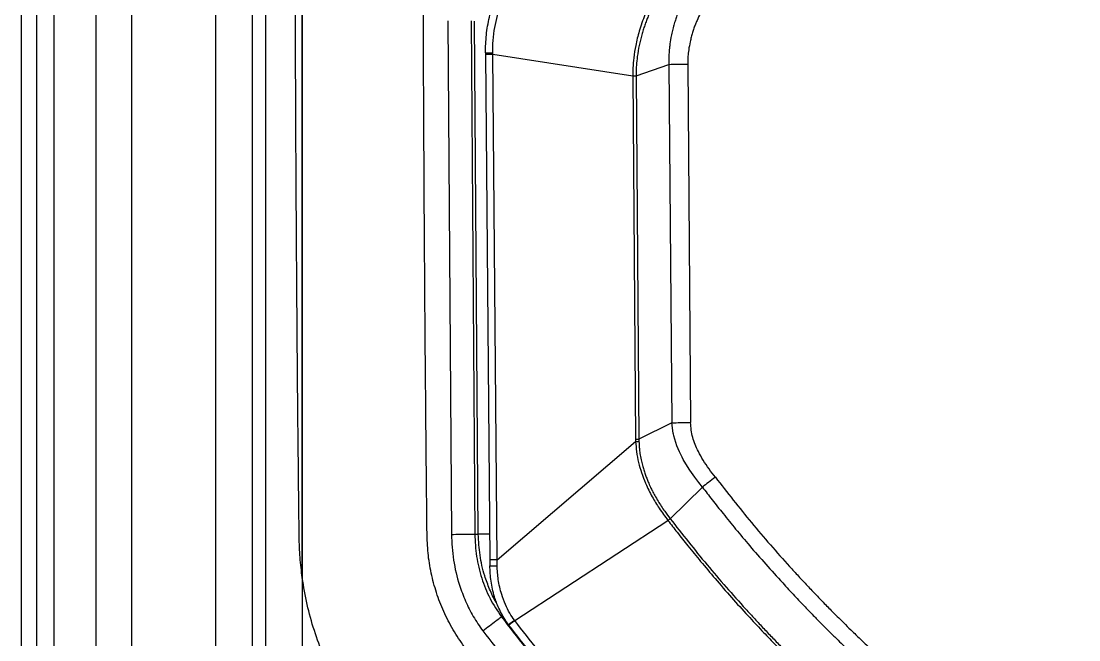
# Model space of a CAD drawing. Extents: x 943 to 1030, y 781 to 934.
# Drawn here: x 943.18 to 955.59, y 812.39 to 819.65 of the extents above; entities that cross this region are included whole.
import ezdxf

# ---------------------------------------------------------------- set-up
doc = ezdxf.new("R2010")
doc.units = 0
doc.header["$MEASUREMENT"] = 0
doc.layers.add('1', color=4, linetype='Continuous')

# ---------------------------------------------------------------- blocks, each defined once
blk = doc.blocks.new('AIRA')
at = {"layer": '1', "color": 4, "linetype": 'Continuous', "lineweight": 25}
blk.add_line((0, 84.142), (0, 3), dxfattribs=at)
at = {"layer": '1', "color": 3, "linetype": 'Continuous', "lineweight": 25}
for p, q in [((0.184, 3.417), (0.184, 83.725)), ((0.387, 3.694), (0.387, 83.448)), ((0.878, 82.815), (0.878, 4.327)), ((1.296, 82.306), (1.296, 4.836)), ((2.286, 5.071), (2.286, 34.393)), ((2.716, 5.071), (2.716, 34.393)), ((3.299, 9.951), (3.297, 18.023)), ((2.871, 5.071), (2.873, 17.484)), ((5.008, 16.486), (5.05, 10.461)), ((5.28, 16.487), (5.323, 10.464)), ((5.365, 10.463), (5.321, 16.484)), ((5.449, 16.111), (5.449, 16.097)), ((5.449, 16.097), (5.5, 10.164)), ((5.534, 16.096), (5.534, 16.11)), ((5.534, 16.096), (7.178, 15.841)), ((5.585, 10.164), (5.534, 16.096)), ((7.217, 15.843), (7.603, 15.977)), ((7.603, 15.977), (7.635, 11.771)), ((7.823, 15.979), (7.856, 11.775)), ((7.178, 15.843), (7.178, 15.841)), ((7.178, 15.841), (7.212, 11.577)), ((7.217, 15.843), (7.217, 15.841)), ((7.217, 15.841), (7.25, 11.577)), ((7.635, 11.771), (7.25, 11.577)), ((5.585, 10.164), (7.212, 11.551)), ((7.212, 11.577), (7.212, 11.551)), ((7.25, 11.577), (7.251, 11.552)), ((7.617, 10.645), (7.995, 11.016)), ((5.794, 9.449), (7.591, 10.624)), ((5.323, 10.464), (5.365, 10.463)), ((5.5, 10.164), (5.501, 10.094)), ((5.586, 10.092), (5.585, 10.164)), ((5.652, 9.507), (5.636, 9.495)), ((5.794, 9.449), (5.79, 9.454)), ((5.724, 9.397), (5.721, 9.402))]:
    blk.add_line(p, q, dxfattribs=at)
at = {"layer": '1', "color": 3, "linetype": 'Continuous', "lineweight": 25, "flags": 128}
for points in [[(3.297, 18.023), (3.299, 12.897), (3.299, 12.451), (3.3, 9.321), (3.3, 6.63), (3.3, 5.071)], [(7.995, 11.016), (7.954, 11.069), (7.906, 11.134), (7.849, 11.214), (7.801, 11.288), (7.77, 11.341), (7.756, 11.369), (7.741, 11.398), (7.726, 11.43), (7.712, 11.464), (7.697, 11.5), (7.684, 11.538), (7.661, 11.619), (7.656, 11.641), (7.654, 11.647), (7.654, 11.648), (7.654, 11.649), (7.654, 11.649), (7.654, 11.649), (7.654, 11.649), (7.654, 11.649), (7.654, 11.649), (7.654, 11.649), (7.654, 11.649), (7.654, 11.649), (7.654, 11.649), (7.635, 11.771)]]:
    blk.add_lwpolyline(points, dxfattribs=at)
at = {"layer": '1', "color": 3, "linetype": 'Continuous', "lineweight": 25}
for points, knots in [([(22.626, 14.093), (22.57, 14.202), (22.404, 14.532), (22.1, 15.067), (21.715, 15.699), (21.293, 16.335), (20.832, 16.973), (20.33, 17.61), (19.803, 18.226), (19.245, 18.826), (18.657, 19.407), (18.038, 19.968), (17.396, 20.502), (16.71, 21.026), (15.977, 21.535), (15.197, 22.025), (14.389, 22.48), (13.555, 22.899), (12.74, 23.264), (12.198, 23.469), (11.949, 23.563)], [0, 0, 0, 0, 0.025194, 0.075817, 0.126458, 0.177081, 0.232537, 0.288041, 0.343546, 0.399002, 0.456085, 0.513222, 0.570359, 0.627443, 0.690456, 0.753505, 0.816518, 0.880848, 0.945215, 1, 1, 1, 1]), ([(12.413, 23.451), (12.718, 23.325), (13.328, 23.072), (14.218, 22.636), (15.094, 22.154), (15.951, 21.623), (16.786, 21.045), (17.537, 20.465), (18.208, 19.896), (18.805, 19.345), (19.379, 18.77), (19.933, 18.166), (20.467, 17.534), (20.979, 16.873), (21.462, 16.191), (21.89, 15.529), (22.268, 14.892), (22.601, 14.282), (22.914, 13.661), (23.104, 13.237), (23.199, 13.026)], [0, 0, 0, 0, 0.064413, 0.128867, 0.19328, 0.259251, 0.325267, 0.391239, 0.443947, 0.496701, 0.549455, 0.602164, 0.656412, 0.71071, 0.765008, 0.819257, 0.864328, 0.909399, 0.9547, 1, 1, 1, 1]), ([(4.764, 10.45), (4.763, 10.54), (4.761, 10.732), (4.758, 11.039), (4.754, 11.386), (4.751, 11.772), (4.747, 12.198), (4.743, 12.626), (4.74, 13.051), (4.737, 13.468), (4.734, 13.91), (4.731, 14.366), (4.729, 14.816), (4.726, 15.349), (4.723, 15.95), (4.721, 16.616), (4.719, 17.234), (4.717, 17.802), (4.715, 18.321), (4.715, 18.651), (4.714, 18.807)], [0, 0, 0, 0, 0.0320857, 0.0688833, 0.1103929, 0.1566145, 0.2075481, 0.2631935, 0.31022, 0.3601548, 0.4129973, 0.4687471, 0.5239071, 0.5744171, 0.6600316, 0.7397718, 0.8136378, 0.8816305, 0.9437508, 1, 1, 1, 1]), ([(3.263, 10.433), (3.26, 10.735), (3.253, 11.346), (3.244, 12.272), (3.237, 13.217), (3.23, 14.156), (3.225, 15.087), (3.221, 16.013), (3.217, 16.959), (3.215, 17.596), (3.215, 17.917)], [0, 0, 0, 0, 0.121185, 0.244913, 0.371184, 0.5, 0.621036, 0.744715, 0.871037, 1, 1, 1, 1]), ([(5.534, 16.11), (5.535, 16.159), (5.537, 16.26), (5.557, 16.407), (5.589, 16.556), (5.64, 16.726), (5.716, 16.907), (5.814, 17.083), (5.889, 17.182), (5.924, 17.228)], [0, 0, 0, 0, 0.122565, 0.250464, 0.369078, 0.501101, 0.690641, 0.856882, 1, 1, 1, 1]), ([(7.701, 17.181), (7.68, 17.156), (7.638, 17.105), (7.576, 17.021), (7.517, 16.934), (7.463, 16.846), (7.413, 16.757), (7.365, 16.661), (7.308, 16.531), (7.254, 16.376), (7.212, 16.207), (7.19, 16.063), (7.179, 15.944), (7.179, 15.873), (7.178, 15.843)], [0, 0, 0, 0, 0.066413, 0.136985, 0.211712, 0.281633, 0.348357, 0.421377, 0.500701, 0.637759, 0.756251, 0.856165, 0.937422, 1, 1, 1, 1]), ([(7.735, 17.153), (7.716, 17.129), (7.67, 17.075), (7.599, 16.978), (7.523, 16.864), (7.454, 16.745), (7.4, 16.638), (7.364, 16.554), (7.338, 16.489), (7.319, 16.436), (7.3, 16.38), (7.283, 16.322), (7.267, 16.262), (7.248, 16.177), (7.231, 16.078), (7.221, 15.975), (7.217, 15.899), (7.217, 15.859), (7.217, 15.843)], [0, 0, 0, 0, 0.0637495, 0.1474314, 0.2510324, 0.3502875, 0.4337023, 0.501296, 0.53979, 0.579487, 0.6203853, 0.6624853, 0.7057909, 0.7503097, 0.8426569, 0.9150703, 0.9675487, 1, 1, 1, 1]), ([(8.021, 17.106), (7.996, 17.074), (7.945, 17.011), (7.877, 16.911), (7.815, 16.807), (7.758, 16.699), (7.719, 16.608), (7.691, 16.535), (7.673, 16.481), (7.655, 16.422), (7.639, 16.358), (7.623, 16.281), (7.614, 16.218), (7.609, 16.171), (7.607, 16.152), (7.604, 16.112), (7.601, 16.054), (7.603, 16.001), (7.603, 15.977)], [0, 0, 0, 0, 0.098798, 0.197367, 0.2948, 0.393312, 0.494546, 0.537417, 0.583843, 0.633808, 0.687302, 0.74432, 0.823905, 0.84321, 0.858907, 0.870998, 0.94133, 1, 1, 1, 1]), ([(8.216, 16.939), (8.199, 16.918), (8.157, 16.868), (8.091, 16.78), (8.026, 16.679), (7.972, 16.581), (7.937, 16.505), (7.913, 16.447), (7.895, 16.4), (7.879, 16.349), (7.864, 16.297), (7.848, 16.229), (7.834, 16.154), (7.826, 16.078), (7.823, 16.022), (7.823, 15.991), (7.823, 15.979)], [0, 0, 0, 0, 0.0761634, 0.1848979, 0.3112805, 0.4162454, 0.5016903, 0.5474664, 0.5952014, 0.644895, 0.6965549, 0.7502001, 0.8412822, 0.9133253, 0.9662835, 1, 1, 1, 1]), ([(5.449, 16.111), (5.451, 16.181), (5.456, 16.322), (5.49, 16.526), (5.531, 16.655), (5.55, 16.717)], [0, 0, 0, 0, 0.342316, 0.685, 1, 1, 1, 1]), ([(5.534, 16.11), (5.523, 16.11), (5.5, 16.11), (5.472, 16.11), (5.453, 16.11), (5.45, 16.111), (5.449, 16.111)], [0, 0, 0, 0, 0.2419366, 0.5, 0.7580634, 1, 1, 1, 1]), ([(5.449, 16.097), (5.45, 16.097), (5.453, 16.096), (5.472, 16.096), (5.5, 16.096), (5.523, 16.096), (5.534, 16.096)], [0, 0, 0, 0, 0.241939, 0.5, 0.758061, 1, 1, 1, 1]), ([(7.178, 15.843), (7.182, 15.843), (7.188, 15.843), (7.199, 15.843), (7.208, 15.843), (7.214, 15.843), (7.217, 15.843)], [0, 0, 0, 0, 0.247358, 0.5, 0.752642, 1, 1, 1, 1]), ([(7.178, 15.841), (7.182, 15.841), (7.188, 15.841), (7.199, 15.841), (7.208, 15.841), (7.214, 15.841), (7.217, 15.841)], [0, 0, 0, 0, 0.247358, 0.5, 0.752642, 1, 1, 1, 1]), ([(8.147, 11.132), (8.122, 11.164), (8.073, 11.229), (8.005, 11.33), (7.95, 11.426), (7.909, 11.515), (7.869, 11.627), (7.861, 11.715), (7.856, 11.775)], [0, 0, 0, 0, 0.170044, 0.341885, 0.504557, 0.63262, 0.752353, 1, 1, 1, 1]), ([(7.212, 11.577), (7.215, 11.577), (7.222, 11.577), (7.232, 11.577), (7.242, 11.577), (7.247, 11.577), (7.25, 11.577)], [0, 0, 0, 0, 0.24734, 0.5, 0.75266, 1, 1, 1, 1]), ([(7.212, 11.551), (7.215, 11.551), (7.222, 11.551), (7.232, 11.551), (7.242, 11.552), (7.248, 11.552), (7.251, 11.552)], [0, 0, 0, 0, 0.247375, 0.5, 0.752625, 1, 1, 1, 1]), ([(7.212, 11.551), (7.215, 11.511), (7.22, 11.428), (7.244, 11.306), (7.28, 11.182), (7.332, 11.047), (7.401, 10.907), (7.49, 10.761), (7.556, 10.672), (7.591, 10.624)], [0, 0, 0, 0, 0.1163664, 0.2447796, 0.3659955, 0.4976345, 0.670538, 0.8268644, 1, 1, 1, 1]), ([(7.251, 11.552), (7.251, 11.542), (7.252, 11.514), (7.255, 11.467), (7.263, 11.406), (7.275, 11.339), (7.29, 11.276), (7.306, 11.22), (7.323, 11.169), (7.341, 11.121), (7.357, 11.081), (7.372, 11.046), (7.388, 11.011), (7.41, 10.967), (7.439, 10.913), (7.486, 10.832), (7.545, 10.741), (7.595, 10.674), (7.617, 10.645)], [0, 0, 0, 0, 0.031026, 0.082441, 0.142735, 0.218095, 0.284653, 0.340123, 0.393655, 0.445238, 0.494854, 0.524011, 0.560601, 0.609871, 0.67187, 0.74661, 0.890933, 1, 1, 1, 1]), ([(8.147, 11.132), (8.12, 11.111), (8.066, 11.07), (8.019, 11.034), (7.995, 11.016)], [0, 0, 0, 0, 0.5, 1, 1, 1, 1]), ([(8.147, 11.132), (8.287, 10.953), (8.567, 10.595), (8.9, 10.214), (9.122, 9.971), (9.227, 9.859), (9.332, 9.748), (9.439, 9.638), (9.532, 9.543), (9.61, 9.465), (9.68, 9.396), (9.763, 9.315), (9.866, 9.216), (9.991, 9.099), (10.137, 8.964), (10.301, 8.818), (10.468, 8.673), (10.642, 8.525), (10.813, 8.385), (10.974, 8.255), (11.106, 8.153), (11.183, 8.094), (11.216, 8.068)], [0, 0, 0, 0, 0.156803, 0.313594, 0.348794, 0.383993, 0.419192, 0.454391, 0.48959, 0.510449, 0.530715, 0.557342, 0.590329, 0.629677, 0.675385, 0.727454, 0.780849, 0.828209, 0.885228, 0.932867, 0.971124, 1, 1, 1, 1]), ([(7.995, 11.016), (8.033, 10.967), (8.113, 10.862), (8.243, 10.698), (8.39, 10.518), (8.556, 10.32), (8.74, 10.109), (8.916, 9.913), (9.071, 9.746), (9.195, 9.615), (9.303, 9.503), (9.397, 9.409), (9.484, 9.321), (9.586, 9.221), (9.716, 9.096), (9.878, 8.943), (10.068, 8.77), (10.269, 8.592), (10.484, 8.409), (10.697, 8.233), (10.907, 8.065), (11.039, 7.964), (11.101, 7.917)], [0, 0, 0, 0, 0.0422668, 0.0898309, 0.1426923, 0.200851, 0.2659596, 0.3335443, 0.3802275, 0.4212616, 0.4566466, 0.4863824, 0.5117369, 0.5411389, 0.5838073, 0.6345331, 0.6933164, 0.758823, 0.8171437, 0.8862898, 0.9472419, 1, 1, 1, 1]), ([(7.591, 10.624), (7.595, 10.628), (7.605, 10.635), (7.613, 10.641), (7.617, 10.644)], [0, 0, 0, 0, 0.499995, 1, 1, 1, 1]), ([(7.591, 10.624), (7.627, 10.578), (7.704, 10.478), (7.832, 10.318), (7.98, 10.137), (8.15, 9.935), (8.335, 9.722), (8.519, 9.518), (8.687, 9.338), (8.832, 9.186), (8.958, 9.057), (9.073, 8.942), (9.193, 8.824), (9.331, 8.69), (9.494, 8.537), (9.681, 8.366), (9.882, 8.188), (10.099, 8.002), (10.316, 7.822), (10.523, 7.656), (10.652, 7.557), (10.71, 7.512)], [0, 0, 0, 0, 0.039629, 0.085933, 0.138911, 0.198564, 0.265159, 0.330559, 0.385034, 0.432533, 0.473055, 0.506908, 0.543415, 0.586945, 0.637497, 0.695072, 0.759117, 0.819533, 0.889764, 0.94992, 1, 1, 1, 1]), ([(7.617, 10.645), (7.759, 10.464), (8.045, 10.101), (8.383, 9.716), (8.609, 9.47), (8.715, 9.356), (8.822, 9.244), (8.93, 9.132), (9.025, 9.037), (9.104, 8.958), (9.175, 8.888), (9.259, 8.806), (9.364, 8.705), (9.49, 8.586), (9.639, 8.449), (9.804, 8.3), (9.973, 8.153), (10.15, 8.002), (10.322, 7.86), (10.486, 7.728), (10.619, 7.624), (10.697, 7.563), (10.73, 7.538)], [0, 0, 0, 0, 0.156788, 0.313568, 0.348765, 0.383962, 0.419159, 0.454356, 0.489553, 0.510412, 0.530679, 0.557308, 0.590298, 0.62965, 0.675363, 0.727437, 0.780841, 0.828209, 0.885235, 0.932876, 0.971131, 1, 1, 1, 1]), ([(3.299, 9.951), (3.29, 10.031), (3.27, 10.191), (3.265, 10.352), (3.263, 10.433)], [0, 0, 0, 0, 0.500001, 1, 1, 1, 1]), ([(5.22, 9.118), (5.174, 9.183), (5.081, 9.314), (4.969, 9.527), (4.88, 9.748), (4.816, 9.978), (4.774, 10.212), (4.767, 10.371), (4.764, 10.45)], [0, 0, 0, 0, 0.168401, 0.335986, 0.50176, 0.667535, 0.833931, 1, 1, 1, 1]), ([(5.05, 10.461), (5.084, 10.462), (5.154, 10.463), (5.245, 10.463), (5.309, 10.464), (5.319, 10.464), (5.323, 10.464)], [0, 0, 0, 0, 0.240607, 0.5, 0.759393, 1, 1, 1, 1]), ([(5.05, 10.461), (5.055, 10.361), (5.066, 10.159), (5.13, 9.896), (5.213, 9.676), (5.303, 9.495), (5.379, 9.385), (5.418, 9.33)], [0, 0, 0, 0, 0.2504738, 0.5008841, 0.667685, 0.8335318, 1, 1, 1, 1]), ([(5.323, 10.464), (5.328, 10.377), (5.337, 10.202), (5.4, 9.948), (5.494, 9.707), (5.589, 9.565), (5.636, 9.495)], [0, 0, 0, 0, 0.253639, 0.506569, 0.755919, 1, 1, 1, 1]), ([(5.498, 10.464), (5.481, 10.464), (5.432, 10.463), (5.381, 10.463), (5.37, 10.463), (5.365, 10.463)], [0, 0, 0, 0, 0.215903, 0.622773, 1, 1, 1, 1]), ([(5.584, 9.651), (5.58, 9.656), (5.546, 9.708), (5.497, 9.817), (5.429, 10), (5.378, 10.216), (5.37, 10.381), (5.365, 10.463)], [0, 0, 0, 0, 0.021985, 0.221838, 0.418765, 0.710141, 1, 1, 1, 1]), ([(5.585, 10.164), (5.574, 10.163), (5.551, 10.163), (5.523, 10.163), (5.504, 10.164), (5.501, 10.164), (5.5, 10.164)], [0, 0, 0, 0, 0.2419837, 0.5000009, 0.7580175, 1, 1, 1, 1]), ([(5.501, 10.094), (5.502, 10.093), (5.504, 10.093), (5.524, 10.092), (5.552, 10.092), (5.575, 10.092), (5.586, 10.092)], [0, 0, 0, 0, 0.241913, 0.5, 0.758087, 1, 1, 1, 1]), ([(5.721, 9.402), (5.71, 9.416), (5.684, 9.452), (5.645, 9.516), (5.608, 9.59), (5.578, 9.663), (5.543, 9.767), (5.51, 9.91), (5.504, 10.033), (5.501, 10.094)], [0, 0, 0, 0, 0.0709714, 0.1806353, 0.3054627, 0.4083112, 0.5000549, 0.7515481, 1, 1, 1, 1]), ([(5.79, 9.454), (5.771, 9.481), (5.731, 9.539), (5.68, 9.641), (5.632, 9.772), (5.596, 9.925), (5.589, 10.039), (5.586, 10.092)], [0, 0, 0, 0, 0.144838, 0.311142, 0.499796, 0.763023, 1, 1, 1, 1]), ([(4.023, 8.212), (3.961, 8.298), (3.838, 8.47), (3.681, 8.746), (3.547, 9.034), (3.437, 9.332), (3.352, 9.638), (3.317, 9.847), (3.299, 9.951)], [0, 0, 0, 0, 0.16642, 0.333275, 0.500001, 0.666722, 0.833566, 1, 1, 1, 1]), ([(5.418, 9.33), (5.445, 9.351), (5.501, 9.393), (5.573, 9.448), (5.624, 9.486), (5.632, 9.492), (5.636, 9.495)], [0, 0, 0, 0, 0.240599, 0.499999, 0.759401, 1, 1, 1, 1]), ([(5.636, 9.495), (5.822, 9.255), (6.195, 8.774), (6.795, 8.087), (7.426, 7.43), (7.861, 7.001), (8.092, 6.8), (8.093, 6.799)], [0, 0, 0, 0, 0.249618, 0.499289, 0.748893, 0.998495, 1, 1, 1, 1]), ([(5.79, 9.454), (5.781, 9.447), (5.762, 9.433), (5.739, 9.415), (5.723, 9.404), (5.722, 9.402), (5.721, 9.402)], [0, 0, 0, 0, 0.2416235, 0.5, 0.7583765, 1, 1, 1, 1]), ([(5.794, 9.449), (5.785, 9.442), (5.766, 9.428), (5.743, 9.411), (5.727, 9.399), (5.725, 9.398), (5.724, 9.397)], [0, 0, 0, 0, 0.241624, 0.5, 0.758376, 1, 1, 1, 1]), ([(9.539, 5.712), (9.306, 5.892), (8.839, 6.253), (8.172, 6.835), (7.531, 7.445), (6.92, 8.085), (6.337, 8.751), (5.975, 9.216), (5.794, 9.449)], [0, 0, 0, 0, 0.166661, 0.333329, 0.5, 0.666671, 0.833339, 1, 1, 1, 1]), ([(5.418, 9.33), (5.607, 9.087), (5.984, 8.599), (6.593, 7.903), (7.23, 7.233), (7.9, 6.595), (8.596, 5.987), (9.083, 5.609), (9.327, 5.42)], [0, 0, 0, 0, 0.166652, 0.333339, 0.499986, 0.666632, 0.833325, 1, 1, 1, 1]), ([(8.093, 6.799), (7.878, 7), (7.448, 7.403), (6.841, 8.044), (6.261, 8.706), (5.903, 9.167), (5.724, 9.397)], [0, 0, 0, 0, 0.2506998, 0.5022707, 0.7520375, 1, 1, 1, 1])]:
    blk.add_open_spline(points, degree=3, knots=knots, dxfattribs=at)
for points in [[(7.603, 15.977), (7.637, 15.978), (7.704, 15.979), (7.783, 15.979), (7.823, 15.979)], [(7.635, 11.771), (7.668, 11.772), (7.736, 11.773), (7.816, 11.774), (7.856, 11.775)]]:
    blk.add_open_spline(points, degree=3, dxfattribs=at)

msp = doc.modelspace()

# ---------------------------------------------------------------- block references
at = {"layer": '1'}
msp.add_blockref('AIRA', (943.177, 803.166), dxfattribs=at)

doc.saveas('drawing.dxf')
